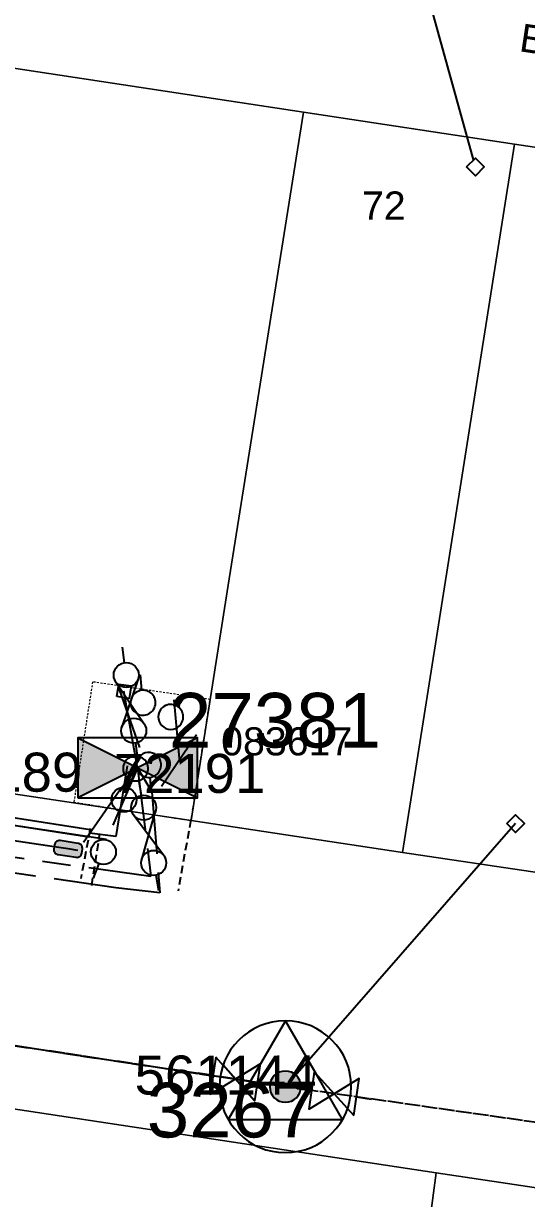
# Model space of a CAD drawing. Header units: metres. Extents: x 314484 to 315473, y 6253544 to 6254134.
# Drawn here: x 314937.9 to 314970.1, y 6253779.6 to 6253854.9 of the extents above; entities that cross this region are included whole.
import ezdxf
from ezdxf.enums import TextEntityAlignment as Align

# ---------------------------------------------------------------- set-up
doc = ezdxf.new("R2010")
doc.units = ezdxf.units.M
for name, pattern in [('Cable Exist OH', [1, 1, 0]), ('Cable Exist UG', [8.2, 4, -1.2, 1.8, -1.2]), ('DASHED', [0.75, 0.5, -0.25]), ('HIDDEN', [0.375, 0.25, -0.125]), ('HIDDEN2', [0.1875, 0.125, -0.0625])]:
    doc.linetypes.add(name, pattern=pattern)
doc.layers.get('0').update_dxf_attribs({"color": 6})
for name, color, linetype, lineweight in [('Cadastre Land Parcels_SP_EXT', 9, 'Continuous', 5), ('Cadastre Other Property_SP_EXT', 9, 'HIDDEN', 5), ('Cadastre Roads_SP_EXT', 9, 'Continuous', 5)]:
    doc.layers.add(name, color=color, linetype=linetype, lineweight=lineweight)
for name, color, linetype in [('Duct_SP_EXT', 7, 'Continuous'), ('Equip_HV_EXT', 7, 'Continuous'), ('Equip_LV_EXT', 7, 'Continuous'), ('Mains_HV_EXT', 7, 'Continuous'), ('Mains_LV_EXT', 7, 'Continuous'), ('Mains_SL_EXT', 7, 'Continuous'), ('Services_SP_EXT', 7, 'Continuous'), ('Sub_SP_EXT', 7, 'Continuous'), ('Sub_SP_TR_HV_LV_EXT', 7, 'Continuous'), ('SupportsOH_SP_TR_HV_LV_SL_EXT', 7, 'Continuous'), ('Trench_SP_EXT', 7, 'Continuous')]:
    doc.layers.add(name, color=color, linetype=linetype)
doc.layers.add('UNKNOWN_FEATURES', color=1, linetype='DASHED', plot=False)
doc.styles.add('POLE_LABEL', font='arial.ttf')
doc.styles.get("Standard").update_dxf_attribs({"font": 'arial.ttf'})
doc.styles.add('SWITCH_LABEL', font='arial.ttf', dxfattribs={"height": 2.5})

# ---------------------------------------------------------------- blocks, each defined once
blk = doc.blocks.new('SUB_POLE_EXT')
blk.add_wipeout([(0, 4.224), (0.418, 4.203), (0.828, 4.142), (1.208, 4.048), (1.621, 3.901), (1.992, 3.725), (2.348, 3.511), (2.683, 3.262), (2.988, 2.986), (3.281, 2.661), (3.515, 2.342), (3.761, 1.922), (3.902, 1.616), (4.04, 1.232), (4.177, 0.629), (4.224, 0), (4.179, -0.612), (4.065, -1.149), (3.901, -1.619), (3.579, -2.243), (3.223, -2.73), (2.967, -3.007), (2.685, -3.261), (2.362, -3.502), (2.005, -3.718), (1.637, -3.894), (1.253, -4.034), (0.822, -4.143), (0.417, -4.203), (0.001, -4.224), (-0.414, -4.204), (-0.802, -4.147), (-1.206, -4.048), (-1.623, -3.9), (-1.986, -3.728), (-2.35, -3.51), (-2.682, -3.264), (-2.958, -3.015), (-3.233, -2.718), (-3.511, -2.349), (-3.715, -2.01), (-3.907, -1.604), (-4.046, -1.212), (-4.155, -0.759), (-4.222, -0.145), (-4.206, 0.387), (-4.142, 0.829), (-4.03, 1.265), (-3.896, 1.632), (-3.707, 2.025), (-3.499, 2.366), (-3.277, 2.665), (-2.985, 2.989), (-2.676, 3.269), (-2.329, 3.524), (-1.983, 3.729), (-1.631, 3.896), (-1.201, 4.05), (-0.777, 4.152), (-0.395, 4.205)])
blk.add_line((2.159, 0.484), (2.159, 0.484, 0))
blk.add_lwpolyline([(-4.224, 0, 1), (4.224, 0, 1)], format="xyb", close=True)
blk.add_lwpolyline([(2.139, 0.52), (0, 4.224), (-3.658, -2.112), (3.658, -2.112)], close=True)
for tag, height, flags, p in [('ASSET_NUM', 3.5, 8, (2, 2)), ('STREET_CODE', 0.2, 9, (1.5, 0)), ('OPERATING_VOLTAGE', 0.2, 9, (1.5, -0.6)), ('OPERATED_BY', 0.2, 9, (1.5, -0.8)), ('CONSTRUCTED_VOLTAGE', 0.2, 9, (1.5, -0.2)), ('NO_PHASES', 0.2, 9, (1.5, -0.4)), ('ORIENTATION', 0.2, 9, (1.5, -1.2)), ('OWNED_BY', 0.2, 9, (1.5, -1.4)), ('SECONDARY_VOLTAGE', 0.2, 9, (1.5, -1.6)), ('MAINTAINED_BY', 0.2, 9, (1.5, -1)), ('STATE', 0.2, 9, (1.5, -1.8)), ('SUBSTATION_TYPE', 0.2, 9, (1.5, -2)), ('USAGE', 0.2, 9, (1.5, -2.2)), ('STREETNAME', 0.2, 9, (1.5, -2.8)), ('SUBURB', 0.2, 9, (1.5, -3)), ('LEGEND', 0.2, 9, (1.5, -2.4)), ('LOCATION', 0.2, 9, (1.5, -2.6)), ('Z', 0.2, 1, (1.5, -3.4)), ('NOTES', 0.2, 9, (1.5, -3.2))]:
    blk.add_attdef(tag, text='', height=height, dxfattribs=dict(flags=flags)).set_placement(p, align=Align.MIDDLE_LEFT)
blk = doc.blocks.new('SUB_PADMOUNT_EXT')
for points in [[(0, 0), (-3.84, 1.92), (-3.84, -1.92)], [(0, 0), (3.84, 1.92), (3.84, -1.92)]]:
    blk.add_hatch(color=256).paths.add_polyline_path(points)
for p, q in [((3.84, 1.92), (-3.84, -1.92)), ((-3.84, 1.92), (3.84, -1.92))]:
    blk.add_line(p, q)
blk.add_lwpolyline([(-3.84, -1.92), (3.84, -1.92), (3.84, 1.92), (-3.84, 1.92)], close=True)
for tag, height, flags, p in [('ASSET_NUM', 3.5, 8, (2, 2)), ('STREET_CODE', 0.2, 9, (1.5, 0)), ('OPERATING_VOLTAGE', 0.2, 9, (1.5, -0.6)), ('ORIENTATION', 0.2, 9, (1.5, -0.8)), ('CONSTRUCTED_VOLTAGE', 0.2, 9, (1.5, -0.2)), ('NO_PHASES', 0.2, 9, (1.5, -0.4)), ('OWNED_BY', 0.2, 9, (1.5, -1)), ('OPERATED_BY', 0.2, 9, (1.5, -1.2)), ('SECONDARY_VOLTAGE', 0.2, 9, (1.5, -1.6)), ('MAINTAINED_BY', 0.2, 9, (1.5, -1.4)), ('STATE', 0.2, 9, (1.5, -1.8)), ('SUBSTATION_TYPE', 0.2, 9, (1.5, -2.2)), ('PARENT', 0.2, 9, (1.5, -2)), ('STREETNAME', 0.2, 9, (1.5, -3)), ('USAGE', 0.2, 9, (1.5, -2.4)), ('LEGEND', 0.2, 9, (1.5, -2.6)), ('LOCATION', 0.2, 9, (1.5, -2.8)), ('Z', 0.2, 1, (1.5, -3.6)), ('SUBURB', 0.2, 9, (1.5, -3.2)), ('NOTES', 0.2, 9, (1.5, -3.4))]:
    blk.add_attdef(tag, text='', height=height, dxfattribs=dict(flags=flags)).set_placement(p, align=Align.MIDDLE_LEFT)
blk = doc.blocks.new('LV_OH_LINKS_DISTFUSE_EXT')
for p, q in [((0, 0), (0.96, 0)), ((3.84, 0), (4.8, 0))]:
    blk.add_line(p, q)
blk.add_lwpolyline([(3.84, -1.2), (3.84, 1.2), (0.96, -1.2), (0.96, 1.2)], close=True)
at = {"flags": 9}
for tag, p in [('ACTUAL_STATUS', (0, 0)), ('OPERATING_VOLTAGE', (0, -0.6)), ('ORIENTATION', (0, -0.8)), ('CONSTRUCTED_VOLTAGE', (0, -0.2)), ('NO_PHASES', (0, -0.4)), ('OWNED_BY', (0, -1)), ('STATE', (0, -1.2)), ('SWITCH_TYPE', (0, -1.4)), ('USAGE', (0, -1.6)), ('NOTES', (0, -1.8))]:
    blk.add_attdef(tag, text='', height=0.2, dxfattribs=at).set_placement(p, align=Align.MIDDLE_LEFT)
at = {"flags": 1}
blk.add_attdef('Z', (0, 0), '', height=0.2, dxfattribs=at)
blk = doc.blocks.new('CCP_EXT')
at = {"flags": 9}
for tag, p in [('USAGE', (0, -1.2)), ('LEGEND', (0, -1.4)), ('LIFE_SUPPORT', (0, -1.6)), ('STATE', (0, -1.8)), ('NOTES', (0, -2))]:
    blk.add_attdef(tag, text='', height=0.2, dxfattribs=at).set_placement(p, align=Align.MIDDLE_LEFT)
blk.add_wipeout([(0, 0.566), (0.566, 0), (0, -0.566), (-0.566, 0)])
blk.add_lwpolyline([(-0.566, 0), (0, 0.566), (0.566, 0), (0, -0.566), (-0.566, 0)])
at = {"flags": 1}
blk.add_attdef('Z', (0, 0), '', height=0.2, dxfattribs=at)
at = {"flags": 9}
for tag, p in [('CCP_TYPE', (0, 0)), ('OPERATING_VOLTAGE', (0, -0.6)), ('ORIENTATION', (0, -0.8)), ('CONSTRUCTED_VOLTAGE', (0, -0.2)), ('NO_PHASES', (0, -0.4)), ('OWNED_BY', (0, -1))]:
    blk.add_attdef(tag, text='', height=0.2, dxfattribs=at).set_placement(p, align=Align.MIDDLE_LEFT)
blk = doc.blocks.new('POLE_EXT')
blk.add_hatch(color=256).paths.add_polyline_path([(-1, 0, 1), (1, 0, 1)])
blk.add_lwpolyline([(-1, 0, 1), (1, 0, 1)], format="xyb", close=True)
for tag, height, flags, p in [('pNumber', 2.5, 8, (-17.84, 2.067)), ('OWNED_BY', 0.2, 9, (1.355, -0.4)), ('SPECIAL_USE', 0.2, 9, (1.355, -0.8)), ('PARENT', 0.2, 9, (1.355, -0.6)), ('cLV', 0.2, 9, (1.355, -1.4)), ('STATE', 0.2, 9, (1.355, -1)), ('hDepth', 0.2, 9, (1.355, -1.6)), ('USAGE', 0.2, 9, (1.355, -1.2)), ('cHV', 0.2, 9, (1.355, -2)), ('hDia', 0.2, 9, (1.355, -1.8)), ('LBRACKET', 0.2, 9, (1.355, -2.2)), ('LExisting', 0.2, 9, (1.355, -2.4)), ('LANTNUMBER', 0.2, 9, (1.355, -2.6)), ('LOther', 0.2, 9, (1.355, -2.8)), ('LRemove', 0.2, 9, (1.355, -3)), ('cLinedev', 0.2, 9, (1.355, -3.4)), ('pExisting', 0.2, 9, (1.355, -3.8)), ('LEGEND', 0.2, 9, (1.355, -3.2)), ('LOCATION', 0.2, 9, (1.355, -3.6)), ('pFooting', 0.2, 9, (1.355, -4.4)), ('pNew', 0.2, 9, (1.355, -4.6)), ('PFNUMBER', 0.2, 9, (1.355, -4)), ('NEWPFNUMBER', 0.2, 9, (1.355, -4.2)), ('pRelocate', 0.2, 9, (1.355, -5)), ('pRemove', 0.2, 9, (1.355, -5.2)), ('cspan', 0.2, 9, (1.355, -6)), ('pReplace', 0.2, 9, (1.355, -5.4)), ('pStay', 0.2, 9, (1.355, -5.6)), ('pType', 0.2, 9, (1.355, -5.8)), ('STREETNAME', 0.2, 9, (1.355, -6.2)), ('SUBURB', 0.2, 9, (1.355, -6.4)), ('NOTES', 0.2, 9, (1.355, -6.6)), ('MAINTAINED_BY', 0.2, 9, (1.355, -6.814)), ('OPERATED_BY', 0.2, 9, (1.355, -7.014))]:
    blk.add_attdef(tag, text='', height=height, dxfattribs=dict(flags=flags)).set_placement(p, align=Align.MIDDLE_LEFT)
at = {"style": 'POLE_LABEL'}
for tag, height, flags, p in [('ASSET_NUM', 2.5, 8, (2, 2)), ('STRUCTURE_PLANT_NUMBER', 0.2, 9, (1.355, 0.028)), ('STREET_CODE', 0.2, 9, (1.355, -0.2))]:
    blk.add_attdef(tag, text='', height=height, dxfattribs=dict(at, flags=flags)).set_placement(p, align=Align.MIDDLE_LEFT)
at = {"flags": 1}
blk.add_attdef('Z', (1.355, -7.328), '', height=0.2, dxfattribs=at)
blk = doc.blocks.new('HV_STJ_EXT')
h = blk.add_hatch(color=256)
edge = h.paths.add_edge_path()
edge.add_ellipse((-0.586, 0.131), major_axis=(0.226, 0.226), ratio=1, start_angle=44.99996, end_angle=135)
edge.add_line((-0.906, 0.131), (-0.906, -0.131))
edge.add_ellipse((-0.586, -0.131), major_axis=(0.226, 0.226), ratio=1, start_angle=134.99996, end_angle=225)
edge.add_line((-0.586, -0.451), (0.586, -0.451))
edge.add_ellipse((0.586, -0.131), major_axis=(-0.226, 0.226), ratio=1, start_angle=134.99996, end_angle=225)
edge.add_line((0.906, -0.131), (0.906, 0.131))
edge.add_ellipse((0.586, 0.131), major_axis=(-0.226, 0.226), ratio=1, start_angle=224.99996, end_angle=315)
edge.add_line((0.586, 0.451), (-0.586, 0.451))
blk.add_lwpolyline([(-0.906, 0.131), (-0.906, -0.131, 0.414214), (-0.586, -0.451), (0.586, -0.451, 0.414214), (0.906, -0.131), (0.906, 0.131, 0.414214), (0.586, 0.451), (-0.586, 0.451, 0.414214)], format="xyb", close=True)
for tag, flags, p in [('ORIENTATION', 9, (1.5, 0)), ('Z', 1, (1.5, -0.8)), ('USAGE', 9, (1.5, -0.2)), ('LEGEND', 9, (1.5, -0.4)), ('NOTES', 9, (1.5, -0.6))]:
    blk.add_attdef(tag, text='', height=0.2, dxfattribs=dict(flags=flags)).set_placement(p, align=Align.MIDDLE_LEFT)
blk = doc.blocks.new('LV_UG_DFUSE_OPEN_EXT')
for points in [[(1, 0), (0, 0)], [(6.2, 0.013), (7.2, 0.013)]]:
    blk.add_lwpolyline(points)
for centre in [(1.8, 0), (5.4, 0.011)]:
    blk.add_circle(centre, 0.8)
at = {"flags": 9}
for tag, p in [('ACTUAL_STATUS', (0, 0)), ('OPERATING_VOLTAGE', (0, -0.6)), ('ORIENTATION', (0, -0.8)), ('CONSTRUCTED_VOLTAGE', (0, -0.2)), ('NO_PHASES', (0, -0.4)), ('STATE', (0, -1)), ('SWITCH_TYPE', (0, -1.2)), ('USAGE', (0, -1.4)), ('NOTES', (0, -1.6))]:
    blk.add_attdef(tag, text='', height=0.2, dxfattribs=at).set_placement(p, align=Align.MIDDLE_LEFT)
at = {"flags": 1}
blk.add_attdef('Z', (0, 0), '', height=0.2, dxfattribs=at)
blk = doc.blocks.new('LV_UG_DFUSE_CLOSED_EXT')
for points in [[(1, 0), (0, 0)], [(5.04, 0.726), (2.156, -0.717)], [(5.049, -0.707), (2.156, 0.717)], [(6.2, 0.013), (7.2, 0.013)]]:
    blk.add_lwpolyline(points)
for centre in [(1.8, 0), (5.4, 0.011)]:
    blk.add_circle(centre, 0.8)
at = {"flags": 9}
for tag, p in [('ACTUAL_STATUS', (0, 0)), ('OPERATING_VOLTAGE', (0, -0.6)), ('ORIENTATION', (0, -0.8)), ('CONSTRUCTED_VOLTAGE', (0, -0.2)), ('NO_PHASES', (0, -0.4)), ('STATE', (0, -1)), ('SWITCH_TYPE', (0, -1.2)), ('USAGE', (0, -1.4)), ('NOTES', (0, -1.6))]:
    blk.add_attdef(tag, text='', height=0.2, dxfattribs=at).set_placement(p, align=Align.MIDDLE_LEFT)
at = {"flags": 1}
blk.add_attdef('Z', (0, 0), '', height=0.2, dxfattribs=at)
blk = doc.blocks.new('SWG_HOLEC_SU_EXT')
blk.add_line((1.8, -2), (5.8, -2))
for points in [[(1.8, -0.8, 1), (1.8, 0.8, 1)], [(5.8, -0.8, 1), (5.8, 0.8, 1)]]:
    blk.add_lwpolyline(points, format="xyb", close=True)
for points in [[(1, 0), (0, 0)], [(6.6, 0), (7.6, 0)]]:
    blk.add_lwpolyline(points)
at = {"style": 'SWITCH_LABEL', "flags": 8}
blk.add_attdef('ASSET_NUM', text='', height=2.5, rotation=179.95437, dxfattribs=at).set_placement((-2.4, 0), align=Align.MIDDLE_LEFT)
at = {"flags": 1}
blk.add_attdef('Z', (0, 0), '', height=0.2, dxfattribs=at)
at = {"flags": 9}
for tag, p in [('ACTUAL_STATUS', (0, -0.4)), ('CONSTRUCTED_VOLTAGE', (0, -0.6)), ('NO_PHASES', (0, -0.8)), ('OPERATING_VOLTAGE', (0, -1)), ('ORIENTATION', (0, -1.2)), ('OWNED_BY', (0, -1.4)), ('PARENT', (0, -1.6)), ('STATE', (0, -1.8)), ('SWITCH_TYPE', (0, -2)), ('USAGE', (0, -2.2)), ('STREETNAME', (0, -2.6)), ('SUBURB', (0, -2.8)), ('LOCATION', (0, -2.4)), ('NOTES', (0, -3))]:
    blk.add_attdef(tag, text='', height=0.2, dxfattribs=at).set_placement(p, align=Align.MIDDLE_LEFT)
at = {"style": 'SWITCH_LABEL', "flags": 9}
blk.add_attdef('STREET_CODE', text='', height=0.2, dxfattribs=at).set_placement((0, -0.2), align=Align.MIDDLE_LEFT)

msp = doc.modelspace()

# ---------------------------------------------------------------- linework, layer by layer
at = {"layer": 'Cadastre Land Parcels_SP_EXT', "linetype": 'Continuous'}
for points in [[(314951.027, 6253819.302), (314953.4, 6253834.186), (314955.792, 6253849.203), (314919.072, 6253854.786), (314915.217, 6253852.41), (314911.153, 6253840.507), (314906.046, 6253825.693), (314902.911, 6253816.561), (314902.99, 6253813.462), (314904.638, 6253811.381), (314906.749, 6253810.108), (314948.586, 6253803.819), (314951.027, 6253819.302)], [(314962.135, 6253801.782), (314969.31, 6253847.16), (314955.792, 6253849.203), (314953.4, 6253834.186), (314951.027, 6253819.302), (314948.586, 6253803.819), (314962.135, 6253801.782)], [(314975.799, 6253799.748), (314982.86, 6253845.118), (314969.31, 6253847.16), (314962.135, 6253801.782), (314975.799, 6253799.748)], [(314979.277, 6253779.012), (314964.291, 6253781.256), (314961.719, 6253761.98), (314959.59, 6253746.131), (314957.534, 6253730.83), (314952.46, 6253692.119), (314967.373, 6253689.978), (314973.307, 6253734.217), (314977.69, 6253767.229), (314978.975, 6253776.759), (314979.277, 6253779.012)]]:
    msp.add_lwpolyline(points, close=True, dxfattribs=at)
at = {"layer": 'Duct_SP_EXT'}
for p, q in [((314923.306, 6253806.161), (314942.124, 6253803.254)), ((314923.232, 6253805.687), (314942.051, 6253802.779)), ((314942.051, 6253802.779), (314942.088, 6253803.016)), ((314942.124, 6253803.254), (314942.088, 6253803.016))]:
    msp.add_line(p, q, dxfattribs=at)
at = {"layer": 'Mains_HV_EXT', "linetype": 'Cable Exist UG'}
for points in [[(314940.716, 6253802.001), (314939.826, 6253802.134), (314939.826, 6253802.134), (314905.712, 6253807.23), (314902.623, 6253809.093), (314900.016, 6253812.385), (314899.898, 6253817.024), (314903.209, 6253826.667), (314903.912, 6253828.708), (314903.912, 6253828.708), (314908.314, 6253841.476), (314908.314, 6253841.476), (314912.378, 6253853.379), (314919.696, 6253875.206)], [(314945.169, 6253807.201), (314943.983, 6253805.714), (314941.348, 6253801.911), (314941.348, 6253801.911), (314940.716, 6253802.001)]]:
    msp.add_lwpolyline(points, dxfattribs=at)
at = {"layer": 'Mains_LV_EXT', "linetype": 'Cable Exist UG'}
msp.add_lwpolyline([(314945.169, 6253807.201), (314943.181, 6253802.609), (314941.199, 6253802.907), (314941.199, 6253802.907), (314920.492, 6253806.02), (314918.473, 6253790.206), (314918.473, 6253790.206), (314915.308, 6253790.699), (314914.326, 6253792.879)], dxfattribs=at)
at = {"layer": 'Services_SP_EXT'}
msp.add_lwpolyline([(314966.798, 6253845.694), (314961.32, 6253865.519)], dxfattribs=at)
at = {"layer": 'Trench_SP_EXT', "linetype": 'Cable Exist UG'}
msp.add_lwpolyline([(314944.5, 6253807.318), (314944.374, 6253806.536), (314943.775, 6253802.803), (314942.088, 6253803.016)], dxfattribs=at)
at = {"layer": 'UNKNOWN_FEATURES'}
for points in [[(314948.573, 6253803.88), (314947.753, 6253799.319)], [(314942.133, 6253803.304), (314941.533, 6253800.12)], [(314942.231, 6253799.659), (314942.744, 6253802.967)]]:
    msp.add_lwpolyline(points, dxfattribs=at)

# ---------------------------------------------------------------- block references
at = {"layer": 'Equip_HV_EXT', "rotation": 351.4513112598666}
msp.add_blockref('HV_STJ_EXT', (314940.716, 6253802.001), dxfattribs=at)
at = {"layer": 'Equip_LV_EXT'}
for name, p, rotation in [('LV_UG_DFUSE_OPEN_EXT', (314944.956, 6253806.834), 248.4223333318316), ('LV_UG_DFUSE_CLOSED_EXT', (314945.238, 6253806.426), 280.0893822949281)]:
    msp.add_blockref(name, p, dxfattribs=dict(at, rotation=rotation))
at = {"layer": 'Sub_SP_EXT'}
ref = msp.add_blockref('SUB_PADMOUNT_EXT', (314945.169, 6253807.2), dxfattribs=at)
ref.add_attrib('ASSET_NUM', '27381', dxfattribs={"layer": '0', "height": 3.5}).set_placement((314947.169, 6253807.45), align=Align.BOTTOM_LEFT)
at = {"layer": 'Sub_SP_TR_HV_LV_EXT'}
ref = msp.add_blockref('SUB_POLE_EXT', (314954.627, 6253786.772), dxfattribs=at)
ref.add_attrib('ASSET_NUM', '3267', dxfattribs={"layer": '0', "height": 3.5}).set_placement((314956.627, 6253787.022), align=Align.TOP_RIGHT)

# ---------------------------------------------------------------- texts
at = {"layer": 'Cadastre Land Parcels_SP_EXT'}
msp.add_text('72', height=1.8, dxfattribs=at).set_placement((314959.534, 6253842.324))
at = {"layer": 'Cadastre Other Property_SP_EXT'}
msp.add_text('083617', height=1.8, dxfattribs=at).set_placement((314950.518, 6253807.997))
at = {"layer": 'Cadastre Roads_SP_EXT'}
msp.add_text('BRUNSWICK ST', height=1.8, rotation=351.4173, dxfattribs=at).set_placement((314969.541, 6253853.119))

# ---------------------------------------------------------------- next in the draw order: linework, layer by layer
at = {"layer": 'Cadastre Land Parcels_SP_EXT', "linetype": 'Continuous'}
msp.add_lwpolyline([(314900.923, 6253790.837), (314897.202, 6253791.004), (314894.149, 6253789.011), (314892.815, 6253785.623), (314892.813, 6253785.616), (314889.821, 6253772.689), (314886.212, 6253757.108), (314959.59, 6253746.131), (314961.719, 6253761.98), (314964.291, 6253781.256), (314900.923, 6253790.837)], close=True, dxfattribs=at)
at = {"layer": 'Mains_HV_EXT', "linetype": 'Cable Exist UG'}
msp.add_lwpolyline([(314945.169, 6253807.2), (314946.072, 6253805.669), (314946.592, 6253799.195), (314946.592, 6253799.195), (314943.778, 6253799.508), (314943.778, 6253799.508), (314938.615, 6253800.262), (314919.029, 6253803.14), (314917.554, 6253791.357), (314917.554, 6253791.357), (314916.632, 6253791.496), (314916.632, 6253791.496), (314915.016, 6253791.74), (314914.353, 6253792.861)], dxfattribs=at)
at = {"layer": 'Mains_HV_EXT', "linetype": 'Cable Exist OH'}
for points in [[(314954.627, 6253786.772), (314914.353, 6253792.861)], [(315242.818, 6253743.266), (315194.003, 6253750.673), (315166.624, 6253754.743), (315120.753, 6253761.782), (315049.242, 6253772.559), (315010.027, 6253778.347), (314973.07, 6253784.139), (314954.627, 6253786.772)]]:
    msp.add_lwpolyline(points, dxfattribs=at)
at = {"layer": 'Mains_LV_EXT', "linetype": 'Cable Exist UG'}
msp.add_lwpolyline([(314945.169, 6253807.2), (314946.012, 6253800.232), (314946.012, 6253800.232), (314918.19, 6253804.13), (314918.19, 6253804.13), (314916.745, 6253792.499), (314916.745, 6253792.499), (314912.438, 6253793.15), (314911.921, 6253791.263)], dxfattribs=at)
at = {"layer": 'Mains_LV_EXT', "linetype": 'Cable Exist OH'}
for points in [[(314914.326, 6253792.879), (314954.627, 6253786.772)], [(314973.071, 6253784.139), (314954.627, 6253786.772)]]:
    msp.add_lwpolyline(points, dxfattribs=at)
at = {"layer": 'Mains_SL_EXT', "linetype": 'Cable Exist OH'}
msp.add_lwpolyline([(314973.071, 6253784.139), (314954.627, 6253786.772), (314914.353, 6253792.861)], dxfattribs=at)

# ---------------------------------------------------------------- next in the draw order: block references
at = {"layer": 'Equip_LV_EXT'}
for p, rotation in [((314953.79, 6253786.901), 171.2531725091254), ((314955.378, 6253786.658), 351.903910092264)]:
    msp.add_blockref('LV_OH_LINKS_DISTFUSE_EXT', p, dxfattribs=dict(at, rotation=rotation))
at = {"layer": 'Services_SP_EXT'}
for p in [(314966.798, 6253845.694), (314969.37, 6253803.633)]:
    msp.add_blockref('CCP_EXT', p, dxfattribs=at)
at = {"layer": 'Services_SP_EXT', "rotation": 36.00000006831309}
msp.add_blockref('CCP_EXT', (314944.287, 6253812.11), dxfattribs=at)
at = {"layer": 'SupportsOH_SP_TR_HV_LV_SL_EXT'}
ref = msp.add_blockref('POLE_EXT', (314954.627, 6253786.772), dxfattribs=at)
ref.add_attrib('ASSET_NUM', '561144', dxfattribs={"layer": '0', "height": 2.5, "rotation": 0.02978, "style": 'POLE_LABEL'}).set_placement((314956.627, 6253787.522), align=Align.MIDDLE_RIGHT)

# ---------------------------------------------------------------- next in the draw order: linework, layer by layer
at = {"layer": 'Cadastre Other Property_SP_EXT', "linetype": 'HIDDEN2'}
msp.add_lwpolyline([(314941.084, 6253805.002), (314948.586, 6253803.819), (314949.809, 6253811.579), (314942.284, 6253812.705), (314941.084, 6253805.002)], close=True, dxfattribs=at)
at = {"layer": 'Cadastre Roads_SP_EXT', "linetype": 'Continuous'}
for points in [[(315062.67, 6253853.481), (315050.246, 6253855.357), (315047.632, 6253855.753), (315032.697, 6253858.009), (315017.937, 6253860.24), (315001.462, 6253862.73), (314984.7, 6253865.262), (314971.231, 6253867.307), (314971.231, 6253867.307), (314922.941, 6253874.587), (314918.979, 6253863.21), (314915.217, 6253852.41), (314919.072, 6253854.786), (314955.792, 6253849.203), (314969.31, 6253847.16), (314982.86, 6253845.118), (314998.115, 6253842.828), (315013.04, 6253840.581), (315028.096, 6253838.34), (315043.17, 6253836.075), (315050.645, 6253834.934), (315058.25, 6253833.773), (315072.987, 6253831.578)], [(315065.901, 6253786.117), (315051.55, 6253788.337), (315051.044, 6253788.415), (315036.113, 6253790.693), (315021.19, 6253792.903), (315005.933, 6253795.153), (314990.866, 6253797.462), (314975.799, 6253799.748), (314962.135, 6253801.782), (314948.586, 6253803.819), (314948.586, 6253803.819), (314906.749, 6253810.108), (314903.776, 6253800.274), (314900.923, 6253790.837), (314964.291, 6253781.256), (314979.277, 6253779.012), (314985.241, 6253778.111), (314994.601, 6253776.696), (315009.493, 6253774.43), (315024.276, 6253772.19), (315039.809, 6253769.862), (315051.945, 6253768.021), (315054.761, 6253767.594), (315069.612, 6253765.361)]]:
    msp.add_lwpolyline(points, dxfattribs=at)
at = {"layer": 'Services_SP_EXT'}
for points in [[(314945.169, 6253807.2), (314944.287, 6253812.11)], [(314969.37, 6253803.633), (314954.627, 6253786.772)]]:
    msp.add_lwpolyline(points, dxfattribs=at)
at = {"layer": 'Trench_SP_EXT', "linetype": 'Cable Exist UG'}
msp.add_lwpolyline([(314945.299, 6253808.508), (314943.742, 6253812.956)], dxfattribs=at)

# ---------------------------------------------------------------- next in the draw order: block references
at = {"layer": 'Equip_HV_EXT'}
ref = msp.add_blockref('SWG_HOLEC_SU_EXT', (314946.034, 6253805.593), dxfattribs=dict(at, rotation=95.1522707937191))
ref.add_attrib('ASSET_NUM', '72191', dxfattribs={"layer": '0', "height": 2.5, "style": 'SWITCH_LABEL'}).set_placement((314943.635, 6253806.843), align=Align.MIDDLE_LEFT)
ref = msp.add_blockref('SWG_HOLEC_SU_EXT', (314944.021, 6253805.672), dxfattribs=dict(at, rotation=55.69746229430395))
ref.add_attrib('ASSET_NUM', '72189', dxfattribs={"layer": '0', "height": 2.5, "style": 'SWITCH_LABEL'}).set_placement((314941.622, 6253806.922), align=Align.MIDDLE_RIGHT)
at = {"layer": 'Equip_LV_EXT', "rotation": 97.58042723419842}
msp.add_blockref('LV_UG_DFUSE_CLOSED_EXT', (314945.16, 6253807.793), dxfattribs=at)

doc.saveas('drawing.dxf')
